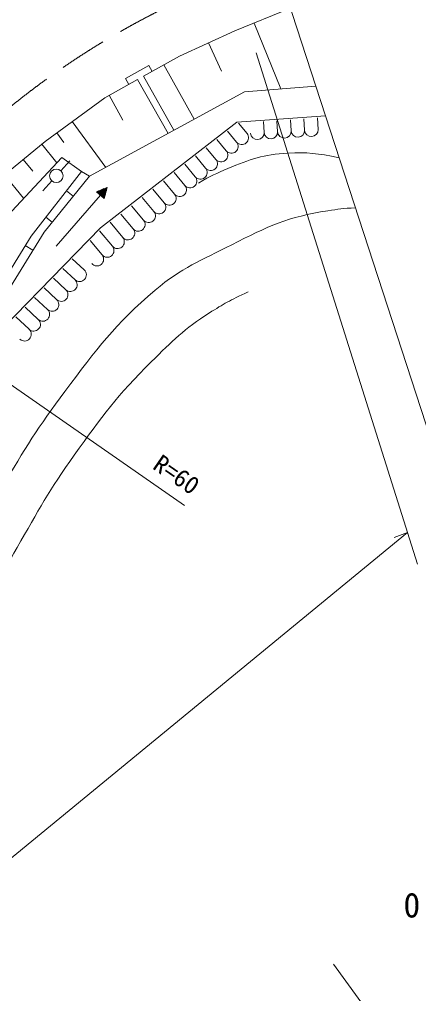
# Model space of a CAD drawing. Units: millimetres, scale not verified. Extents: x 40000 to 680011, y 20000 to 380000.
# Drawn here: x 481800 to 511343, y 239788 to 311874 of the extents above; entities that cross this region are included whole.
import ezdxf
from ezdxf.enums import TextEntityAlignment as Align

# ---------------------------------------------------------------- set-up
doc = ezdxf.new("R2010")
doc.units = ezdxf.units.MM
doc.header["$LTSCALE"] = 1000
doc.linetypes.add('CHAIN', pattern=[18.5, 12, -1.5, 3.5, -1.5])
for name, color, linetype, lineweight in [('M-BGD', 7, 'Continuous', 13), ('M-BGD-HTXT', 7, 'Continuous', 13), ('M-BMK', 2, 'CHAIN', 13)]:
    doc.layers.add(name, color=color, linetype=linetype, lineweight=lineweight)
doc.styles.add('ＭＳ ゴシック', font='')
doc.styles.get('ＭＳ ゴシック').set_extended_font_data('MS Gothic')

msp = doc.modelspace()

# ---------------------------------------------------------------- linework, layer by layer
at = {"layer": 'M-BGD'}
for p, q in [((514187, 274827), (497403, 326453)), ((497756, 311030), (501871, 312708)), ((499172, 311607), (501159, 306733)), ((493639, 309147), (497756, 311030)), ((495798, 310135), (496756, 308042)), ((490983, 307671), (493639, 309147)), ((491379, 308463), (489641, 307498)), ((491622, 308026), (491379, 308463)), ((492496, 308512), (494731, 304489)), ((488121, 306081), (490546, 307429)), ((489884, 307060), (489641, 307498)), ((490546, 307429), (492801, 303437)), ((490983, 307671), (493240, 303676)), ((483698, 302841), (488121, 306081)), ((488444, 306261), (489464, 304425)), ((485709, 304314), (488191, 300926)), ((498646, 303443), (498009, 304203)), ((499912, 303514), (499867, 304315)), ((500910, 303570), (500864, 304385)), ((501908, 303626), (501862, 304456)), ((502907, 303682), (502860, 304526)), ((503905, 303738), (503857, 304596)), ((484573, 303482), (485093, 302772)), ((497879, 302801), (497198, 303614)), ((479756, 299600), (483698, 302841)), ((497113, 302159), (496408, 303000)), ((483448, 302635), (484566, 301275)), ((496346, 301517), (495617, 302386)), ((482071, 301503), (482779, 300642)), ((484865, 300672), (485534, 301414)), ((495579, 300874), (494827, 301773)), ((482667, 295846), (486397, 300631)), ((486397, 300631), (486989, 300270)), ((494813, 300232), (494037, 301159)), ((480694, 300371), (482109, 298650)), ((483526, 299186), (484195, 299929)), ((486989, 300270), (483619, 296129)), ((493280, 298948), (492456, 299931)), ((494046, 299590), (493246, 300545)), ((485784, 298789), (485281, 299199)), ((488287, 299438), (487512, 299119)), ((487549, 299086), (487615, 299162)), ((487568, 299070), (487667, 299183)), ((487587, 299053), (487719, 299204)), ((487606, 299037), (487770, 299225)), ((487625, 299021), (487822, 299247)), ((487644, 299004), (487874, 299268)), ((487663, 298988), (487925, 299289)), ((487681, 298971), (487977, 299311)), ((487700, 298955), (488029, 299332)), ((487719, 298938), (488080, 299353)), ((487738, 298922), (488132, 299374)), ((487757, 298906), (488184, 299396)), ((487776, 298889), (488235, 299417)), ((487794, 298873), (488287, 299438)), ((487813, 298856), (488273, 299384)), ((487832, 298840), (488259, 299330)), ((487851, 298823), (488245, 299276)), ((487870, 298807), (488231, 299222)), ((487889, 298791), (488217, 299168)), ((488077, 298626), (488287, 299438)), ((492513, 298306), (491666, 299317)), ((484510, 295103), (487794, 298873)), ((487512, 299119), (488077, 298626)), ((487531, 299103), (487563, 299140)), ((487630, 298684), (487794, 298873)), ((487908, 298774), (488203, 299113)), ((487926, 298758), (488189, 299059)), ((487945, 298741), (488175, 299005)), ((487964, 298725), (488161, 298951)), ((487983, 298708), (488147, 298897)), ((488002, 298692), (488133, 298843)), ((488021, 298676), (488119, 298789)), ((488039, 298659), (488105, 298735)), ((488058, 298643), (488091, 298680)), ((491747, 297663), (490875, 298704)), ((490980, 297021), (490085, 298090)), ((484224, 296872), (483761, 297249)), ((490214, 296379), (489295, 297476)), ((489447, 295737), (488504, 296862)), ((477677, 287743), (482667, 295846)), ((483619, 296129), (478217, 287383)), ((488681, 295095), (487732, 296227)), ((482795, 294794), (482233, 295141)), ((487914, 294452), (487030, 295508)), ((486592, 293344), (485713, 294158)), ((485912, 292610), (485014, 293442)), ((485232, 291877), (484316, 292726)), ((484553, 291143), (483617, 292010)), ((483873, 290410), (482918, 291294)), ((483193, 289676), (482220, 290578)), ((482514, 288943), (481521, 289862))]:
    msp.add_line(p, q, dxfattribs=at)
for points in [[(503748, 306937), (498462, 306521), (486989, 300270)], [(436908, 239220), (444737, 243834), (453495, 248588), (460715, 253556), (464039, 257309), (468435, 265459), (470222, 267174), (472546, 272679), (476406, 278076), (477478, 282008), (480588, 289049), (487808, 296448), (497888, 304276), (504462, 304739)], [(469701, 271651), (468632, 279147), (475683, 290140), (479187, 295527), (484924, 301658), (486397, 300631)]]:
    msp.add_lwpolyline(points, dxfattribs=at)
msp.add_circle((484530, 300300), 500, dxfattribs=at)
for centre, start, end in [((499412, 303486), 183.20758, 3.20758), ((500411, 303542), 183.20758, 3.20758), ((501409, 303598), 183.20758, 3.20758), ((502408, 303654), 183.20758, 3.20758), ((503406, 303710), 183.20758, 3.20758), ((497496, 302480), 219.95755, 39.95755), ((498262, 303122), 219.95755, 39.95755), ((496729, 301838), 219.95755, 39.95755), ((495963, 301196), 219.95755, 39.95755), ((495196, 300553), 219.95755, 39.95755), ((494430, 299911), 219.95755, 39.95755), ((493663, 299269), 219.95755, 39.95755), ((492897, 298627), 219.95755, 39.95755), ((492130, 297985), 219.95755, 39.95755), ((490597, 296700), 219.95755, 39.95755), ((491364, 297342), 219.95755, 39.95755), ((489831, 296058), 219.95755, 39.95755), ((489064, 295416), 219.95755, 39.95755), ((488298, 294773), 219.95755, 39.95755), ((487531, 294131), 219.95755, 39.95755), ((486252, 292977), 227.1858, 47.1858), ((485572, 292244), 227.1858, 47.1858), ((484892, 291510), 227.1858, 47.1858), ((484213, 290777), 227.1858, 47.1858), ((483533, 290043), 227.1858, 47.1858), ((482854, 289309), 227.1858, 47.1858), ((482174, 288576), 227.1858, 47.1858)]:
    msp.add_arc(centre, 500, start, end, dxfattribs=at)
for points, knots in [([(437729, 299700), (439753, 298169), (440386, 297628), (442290, 296637), (443635, 295938), (444344, 295306), (445842, 295073), (447169, 294867), (448021, 294918), (449263, 295432), (451047, 296169), (451700, 297243), (452977, 298690), (454809, 300765), (455263, 302356), (456594, 304783), (458348, 307982), (459256, 309817), (460797, 313124), (461922, 315537), (462310, 316999), (463502, 319380), (464557, 321489), (465128, 322695), (466434, 324658), (467613, 326431), (468340, 327399), (469823, 328927), (471646, 330805), (472856, 331698), (475068, 333097), (476687, 334121), (477743, 334462), (479565, 335052), (482226, 335914), (483850, 335929), (486635, 336193), (488384, 336358), (489381, 336082), (491132, 336225), (493048, 336382), (494134, 336433), (496019, 336812), (496842, 336977), (497133, 337031), (498114, 337289)], [0, 0, 0, 0, 1, 1, 1, 2, 2, 2, 3, 3, 3, 4, 4, 4, 5, 5, 5, 6, 6, 6, 7, 7, 7, 8, 8, 8, 9, 9, 9, 10, 10, 10, 11, 11, 11, 12, 12, 12, 13, 13, 13, 14, 14, 14, 15, 15, 15, 15]), ([(497975, 335182), (495960, 334797), (495399, 334713), (493738, 334466), (490752, 334021), (489014, 334252), (486049, 333684), (483265, 333150), (481670, 332858), (479044, 331794), (476938, 330941), (475661, 330518), (473895, 329090), (471175, 326888), (469952, 325248), (467998, 322345), (466027, 319418), (465602, 317387), (463958, 314264), (462838, 312137), (462060, 311026), (460960, 308888), (459608, 306261), (459126, 304649), (457669, 302078), (456345, 299741), (455638, 298379), (453922, 296311), (452715, 294857), (452195, 293727), (450501, 292890), (449203, 292249), (448330, 291988), (446884, 292076), (445662, 292149), (445112, 292797), (444017, 293346), (441470, 294624), (440667, 295451), (438054, 297549)], [0, 0, 0, 0, 1, 1, 1, 2, 2, 2, 3, 3, 3, 4, 4, 4, 5, 5, 5, 6, 6, 6, 7, 7, 7, 8, 8, 8, 9, 9, 9, 10, 10, 10, 11, 11, 11, 12, 12, 12, 13, 13, 13, 13]), ([(440107, 292858), (442054, 291479), (442901, 290804), (444995, 290283), (446752, 289847), (447865, 289548), (449621, 289990), (451131, 290370), (451902, 290955), (453075, 291978), (454825, 293504), (455389, 294770), (456724, 296670), (458242, 298829), (458948, 300138), (460243, 302437), (461660, 304951), (462351, 306417), (463599, 309019), (465033, 312007), (465637, 313776), (467118, 316741), (468033, 318571), (468486, 319650), (469692, 321302), (471555, 323853), (472888, 325126), (475427, 327004), (477866, 328809), (479529, 329418), (482367, 330491), (484868, 331436), (486357, 331742), (488981, 332250), (491611, 332759), (493171, 332334), (495824, 332706), (496611, 332817), (496885, 332845), (497834, 333022)], [0, 0, 0, 0, 1, 1, 1, 2, 2, 2, 3, 3, 3, 4, 4, 4, 5, 5, 5, 6, 6, 6, 7, 7, 7, 8, 8, 8, 9, 9, 9, 10, 10, 10, 11, 11, 11, 12, 12, 12, 13, 13, 13, 13]), ([(497649, 330200), (495799, 330641), (495061, 330766), (493380, 330751), (491273, 330733), (490127, 330223), (488102, 329643), (486465, 329175), (485612, 328714), (483996, 328177), (482441, 327661), (481468, 327642), (479988, 326939), (478340, 326156), (477469, 325551), (476111, 324332), (474637, 323010), (474174, 321921), (473048, 320292), (471336, 317814), (470515, 316333), (468975, 313743), (467339, 310990), (466491, 309407), (464935, 306607), (463815, 304591), (463232, 303437), (462100, 301427), (460636, 298827), (459728, 297422), (458223, 294845), (457288, 293245), (457120, 292084), (455845, 290740), (454744, 289580), (454002, 289006), (452586, 288263), (451377, 287629), (450592, 287380), (449230, 287286), (446961, 287129), (445630, 287675), (443561, 288622), (442174, 289256), (441730, 290183), (440368, 290870), (439686, 291214), (439419, 291347), (438576, 291652)], [0, 0, 0, 0, 1, 1, 1, 2, 2, 2, 3, 3, 3, 4, 4, 4, 5, 5, 5, 6, 6, 6, 7, 7, 7, 8, 8, 8, 9, 9, 9, 10, 10, 10, 11, 11, 11, 12, 12, 12, 13, 13, 13, 14, 14, 14, 15, 15, 15, 16, 16, 16, 16]), ([(505469, 301644), (503812, 301971), (503149, 302066), (501656, 301981), (499872, 301879), (498873, 301530), (497225, 300840), (496349, 300474), (496009, 300325), (495042, 299772)], [0, 0, 0, 0, 1, 1, 1, 2, 2, 2, 3, 3, 3, 3]), ([(447471, 240139), (449091, 242085), (449623, 242739), (451250, 244146), (452789, 245477), (453811, 246022), (455486, 247176), (458021, 248923), (459678, 249571), (462068, 251510), (463942, 253030), (464945, 253954), (466597, 255713), (468732, 257987), (469855, 259342), (471680, 261871), (473732, 264716), (474629, 266484), (476372, 269528), (478072, 272498), (478767, 274305), (480510, 277250), (482199, 280106), (483175, 281701), (485169, 284353), (487525, 287488), (488859, 289310), (491849, 291847), (493811, 293513), (495228, 294030), (497518, 295203), (500137, 296545), (501710, 297284), (504621, 297712), (505420, 297830), (505737, 297901), (506676, 297930)], [0, 0, 0, 0, 1, 1, 1, 2, 2, 2, 3, 3, 3, 4, 4, 4, 5, 5, 5, 6, 6, 6, 7, 7, 7, 8, 8, 8, 9, 9, 9, 10, 10, 10, 11, 11, 11, 12, 12, 12, 12]), ([(498724, 291717), (497365, 291085), (496936, 290833), (495856, 290153), (493998, 288984), (493116, 288080), (491555, 286536), (489068, 284076), (487878, 282482), (485853, 279629), (484034, 277065), (483182, 275513), (481618, 272786), (480300, 270491), (479764, 269093), (478457, 266791), (477160, 264506), (476508, 263164), (474938, 261057), (472749, 258117), (471243, 256670), (468552, 254182), (466556, 252336), (465123, 251684), (462980, 250011), (460419, 248011), (458927, 246954), (456496, 244798), (454732, 243233), (454141, 242680), (452098, 240660)], [0, 0, 0, 0, 1, 1, 1, 2, 2, 2, 3, 3, 3, 4, 4, 4, 5, 5, 5, 6, 6, 6, 7, 7, 7, 8, 8, 8, 9, 9, 9, 10, 10, 10, 10])]:
    msp.add_open_spline(points, degree=3, knots=knots, dxfattribs=at)
at = {"layer": 'M-BGD', "lineweight": 25}
msp.add_open_spline([(469264, 310376), (469537, 310891), (469829, 311425), (470148, 311984), (471948, 315134), (472739, 317133), (475264, 319738), (476408, 320919), (477327, 321264), (478620, 322280), (479972, 323342), (480524, 324240), (482041, 325049), (484161, 326180), (485555, 326374), (487873, 327004), (490600, 327745), (492156, 328208), (494977, 328373), (495974, 328431), (496349, 328468), (497533, 328433)], degree=3, knots=[0, 0, 0, 0, 1, 1, 1, 2, 2, 2, 3, 3, 3, 4, 4, 4, 5, 5, 5, 6, 6, 6, 7, 7, 7, 7], dxfattribs=at)
at = {"layer": 'M-BGD-HTXT'}
for p, q in [((499322, 309413), (511275, 271561)), ((469533, 292924), (494027, 275898)), ((456324, 229393), (510535, 273905)), ((510535, 273905), (509540, 273541)), ((505059, 241956), (509333, 236079))]:
    msp.add_line(p, q, dxfattribs=at)
at = {"layer": 'M-BMK'}
msp.add_arc((519337, 258305), 60653, 108.37755, 145.19692, dxfattribs=at)

# ---------------------------------------------------------------- texts
at = {"layer": 'M-BGD-HTXT', "style": 'ＭＳ ゴシック'}
msp.add_text('R=60', height=1320, rotation=325.462, dxfattribs=at).set_placement((494311, 276310), align=Align.BOTTOM_RIGHT)
msp.add_text('0.5', height=1833, dxfattribs=at).set_placement((512095, 244865), align=Align.BOTTOM_CENTER)

doc.saveas('drawing.dxf')
